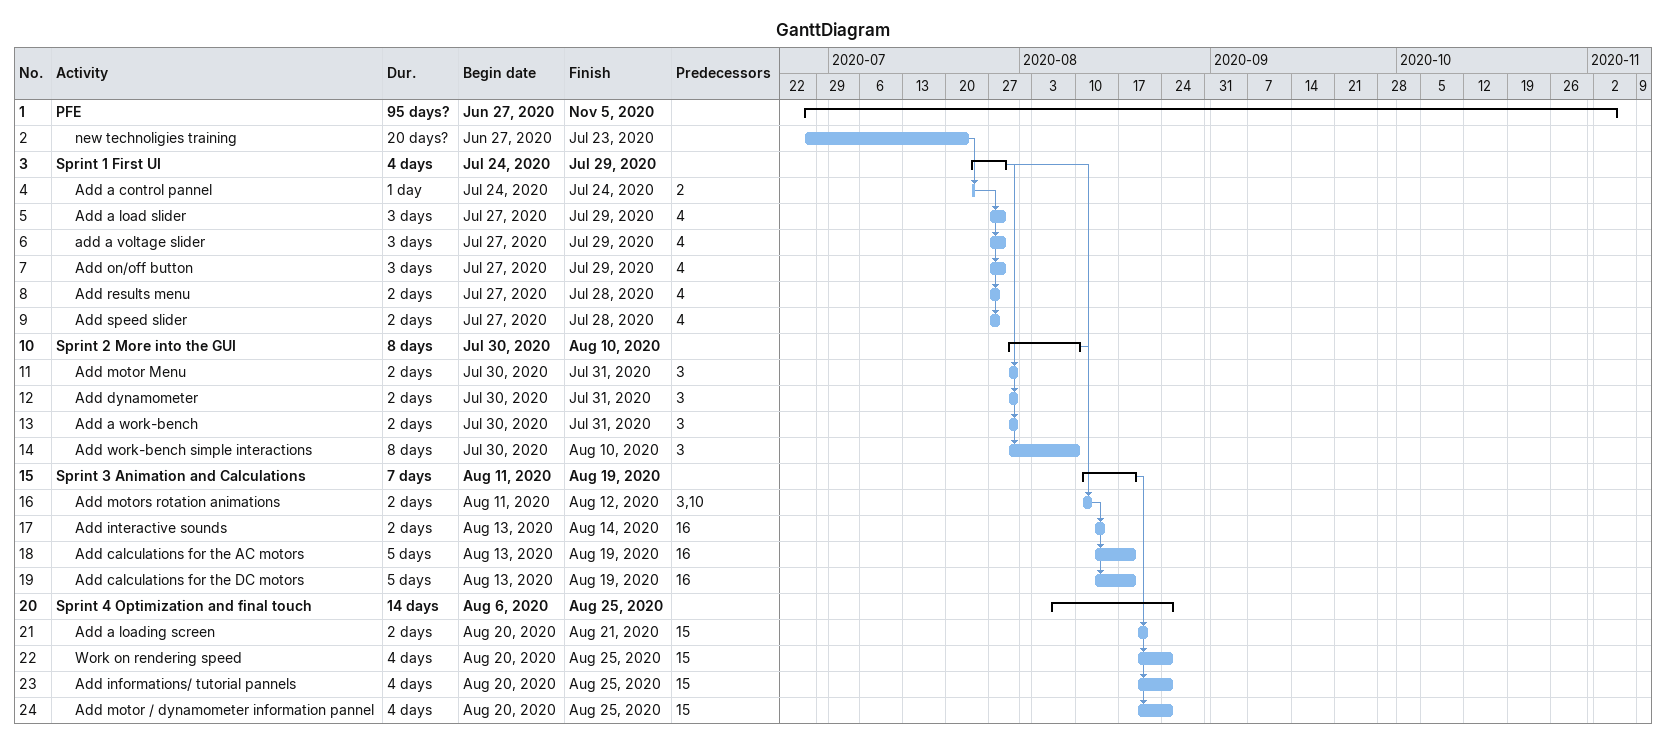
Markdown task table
GanttDiagram

| ID | Level | Task | Duration | Start | Finish | Predecessors |
|---|---|---|---|---|---|---|
| 1 | 1 | **PFE** | 95d? | 2020-06-27 | 2020-11-05 |  |
| 2 | 2 | new technoligies training | 20d? | 2020-06-27 | 2020-07-23 |  |
| 3 | 1 | **Sprint 1 First UI** | 4d | 2020-07-24 | 2020-07-29 |  |
| 4 | 2 | Add a control pannel | 1d | 2020-07-24 | 2020-07-24 | 2 |
| 5 | 2 | Add a load slider | 3d | 2020-07-27 | 2020-07-29 | 4 |
| 6 | 2 | add a voltage slider | 3d | 2020-07-27 | 2020-07-29 | 4 |
| 7 | 2 | Add on/off button | 3d | 2020-07-27 | 2020-07-29 | 4 |
| 8 | 2 | Add results menu | 2d | 2020-07-27 | 2020-07-28 | 4 |
| 9 | 2 | Add speed slider | 2d | 2020-07-27 | 2020-07-28 | 4 |
| 10 | 1 | **Sprint 2 More into the GUI** | 8d | 2020-07-30 | 2020-08-10 |  |
| 11 | 2 | Add motor Menu | 2d | 2020-07-30 | 2020-07-31 | 3 |
| 12 | 2 | Add dynamometer | 2d | 2020-07-30 | 2020-07-31 | 3 |
| 13 | 2 | Add a work-bench | 2d | 2020-07-30 | 2020-07-31 | 3 |
| 14 | 2 | Add work-bench simple interactions | 8d | 2020-07-30 | 2020-08-10 | 3 |
| 15 | 1 | **Sprint 3 Animation and Calculations** | 7d | 2020-08-11 | 2020-08-19 |  |
| 16 | 2 | Add motors rotation animations | 2d | 2020-08-11 | 2020-08-12 | 3, 10 |
| 17 | 2 | Add interactive sounds | 2d | 2020-08-13 | 2020-08-14 | 16 |
| 18 | 2 | Add calculations for the AC motors | 5d | 2020-08-13 | 2020-08-19 | 16 |
| 19 | 2 | Add calculations for the DC motors | 5d | 2020-08-13 | 2020-08-19 | 16 |
| 20 | 1 | **Sprint 4 Optimization and final touch** | 14d | 2020-08-06 | 2020-08-25 |  |
| 21 | 2 | Add a loading screen | 2d | 2020-08-20 | 2020-08-21 | 15 |
| 22 | 2 | Work on rendering speed | 4d | 2020-08-20 | 2020-08-25 | 15 |
| 23 | 2 | Add informations/ tutorial pannels | 4d | 2020-08-20 | 2020-08-25 | 15 |
| 24 | 2 | Add motor / dynamometer information pannel | 4d | 2020-08-20 | 2020-08-25 | 15 |
